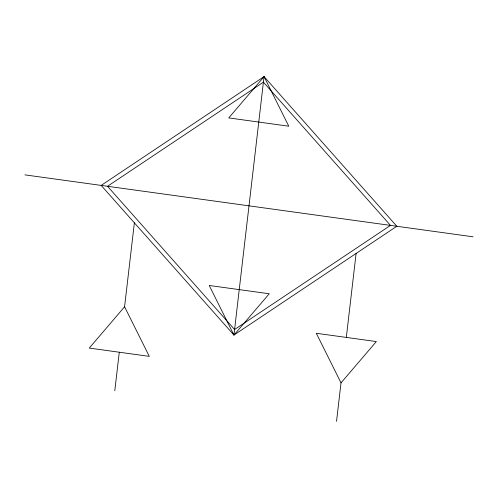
<?xml version="1.0" encoding="UTF-8"?>
<svg xmlns="http://www.w3.org/2000/svg" width="498" height="498" viewBox="0 0 498 498"><rect width="100%" height="100%" fill="white"/><g stroke="black" fill="none" stroke-linecap="round" stroke-linejoin="round"><path stroke-width="0.75" d="M114.795 390.737L119.283 352.223M124.581 306.78L89.273 348.077L149.3 356.369L124.581 306.78L134.367 222.824M233.942 335.061L209.222 285.472L269.25 293.764L233.942 335.061L264.058 76.617L101.175 185.412L233.942 335.061L396.825 226.266L264.058 76.617L228.75 117.914L288.778 126.212L264.058 76.617M336.53 421.383L341.018 382.869L316.305 333.274L376.332 341.572L341.018 382.869M346.315 337.426L356.101 253.47M24.9 174.866L473.1 236.811M263.417 82.158L107.518 186.283L234.583 329.52L390.482 225.395L263.417 82.158"/></g></svg>
